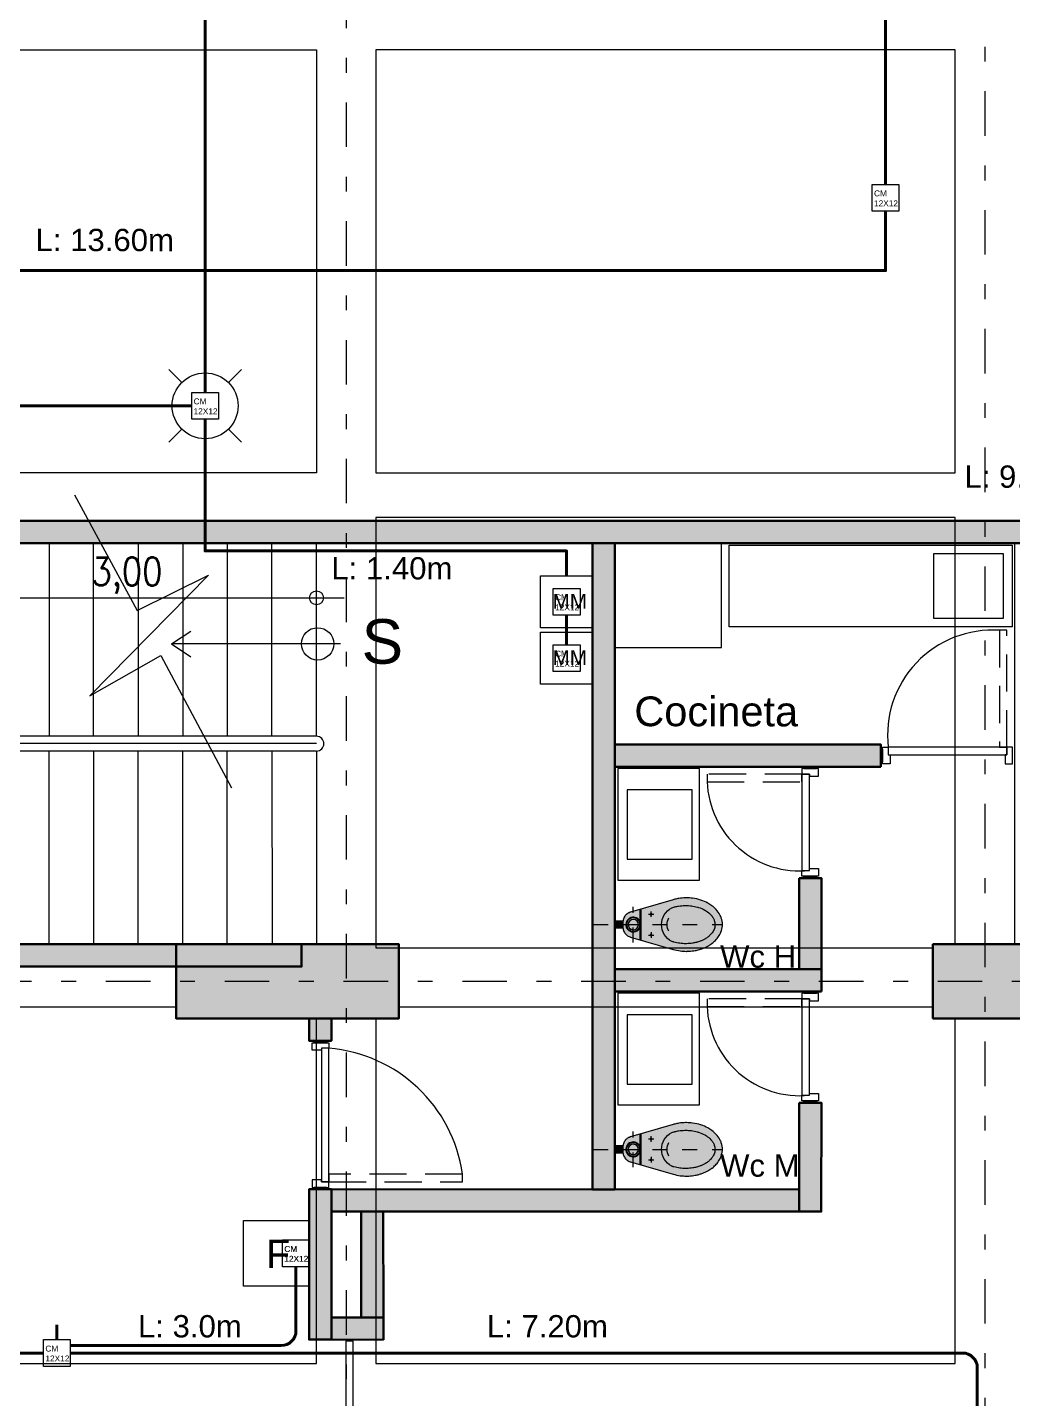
# Model space of a CAD drawing. Header units: millimetres. Extents: x 3781 to 4924, y 1639 to 1721.
# Drawn here: x 4250.82 to 4257.45, y 1655.72 to 1664.95 of the extents above; entities that cross this region are included whole.
import ezdxf
from ezdxf.enums import TextEntityAlignment as Align

# ---------------------------------------------------------------- set-up
doc = ezdxf.new("R2010")
doc.units = ezdxf.units.MM
for name, pattern in [('CENTER', [0.7, 0.3, -0.2, 0, -0.2]), ('DASHED2', [9.524999999999995, 6.349999999999998, -3.174999999999998]), ('HIDDEN', [0.375, 0.25, -0.125]), ('HIDDEN2', [0.1875, 0.125, -0.0625]), ('LLUVIAS', [10, 4, -2, 4])]:
    doc.linetypes.add(name, pattern=pattern)
doc.layers.get('Defpoints').update_dxf_attribs({"color": 255})
for name, color, linetype in [('1amobla', 2, 'Continuous'), ('A-DIM-125', 8, 'Continuous'), ('A-HATCH CONCRETO', 8, 'Continuous'), ('AMOBLAMIENTO', 1, 'Continuous'), ('AREA PARQUEO', 51, 'Continuous'), ('AS_GL DETECCION_MEZANINE', 7, 'Continuous'), ('AS_GL DETECCION_PISO 1', 7, 'Continuous'), ('AS_GL DETECCION_PISO 2', 7, 'Continuous'), ('E-P. MACIZA1', 2, 'HIDDEN2'), ('EJE-ESTRUCTURA', 1, 'CENTER'), ('F-2', 2, 'Continuous'), ('HACHTCOLUMNA', 250, 'Continuous'), ('JCA_HATCH 254', 252, 'Continuous'), ('LINEA-1', 1, 'Continuous'), ('MUEBLE', 1, 'Continuous'), ('PROYECCION', 1, 'DASHED2')]:
    doc.layers.add(name, color=color, linetype=linetype)
doc.layers.add('DIM-25', color=1, linetype='Continuous', plot=False)
for name, color, linetype, lineweight in [('Estructura', 6, 'Continuous', 40), ('Muro', 4, 'Continuous', 40), ('TEXTOS', 7, 'Continuous', 20), ('Vidrio', 2, 'Continuous', 30)]:
    doc.layers.add(name, color=color, linetype=linetype, lineweight=lineweight)
doc.styles.add('A-DIM', font='romans.shx', dxfattribs={"width": 0.85})
doc.styles.add('Arial_400', font='arial.ttf')
doc.styles.get("Standard").update_dxf_attribs({"font": 'arial.ttf'})
doc.dimstyles.new('A-DIM0125', dxfattribs={"dimscale": 125, "dimtxt": 0.0015, "dimasz": 0.0015, "dimexe": 0.0005, "dimexo": 0.0005, "dimgap": 0.0003, "dimtad": 1, "dimzin": 1, "dimtxsty": 'A-DIM', "dimblk": 'SMALL', "dimcen": 0.0015, "dimdle": 0.0015, "dimclrd": 256, "dimclre": 252, "dimclrt": 2, "dimazin": 0, "dimtfac": 1, "dimtmove": 2, "dimatfit": 3, "dimldrblk": 'OPEN90', "dimfxl": 1, "dimlwd": -1, "dimlwe": -1, "dimarcsym": 0})

# ---------------------------------------------------------------- blocks, each defined once
blk = doc.blocks.new('_Small')
at = {"color": 0, "linetype": 'ByBlock', "lineweight": -2}
blk.add_circle((0, 0), 0.25, dxfattribs=at)
blk = doc.blocks.new('*D120')
at = {"layer": 'A-DIM-125', "color": 252, "transparency": 16777216}
for p, q in [((4249.765915690115, 1660.953560359639), (4249.765915690115, 1661.173172919207)), ((4252.765915689231, 1660.241151332739), (4252.765915689231, 1661.173172919207))]:
    blk.add_line(p, q, dxfattribs=at)
at = {"layer": 'A-DIM-125', "transparency": 16777216}
blk.add_line((4249.578415690115, 1661.110672919207), (4252.953415689231, 1661.110672919207), dxfattribs=at)
at = {"layer": 'Defpoints', "color": 0, "transparency": 16777216}
for p in [(4252.765915689231, 1661.110672919207), (4249.765915690115, 1660.891060359639), (4252.765915689231, 1660.178651332739)]:
    blk.add_point(p, dxfattribs=at)
at = {"layer": 'A-DIM-125', "transparency": 16777216, "xscale": 0.1875, "yscale": 0.1875, "zscale": 0.1875, "rotation": 180}
blk.add_blockref('_Small', (4249.765915690115, 1661.110672919207), dxfattribs=at)
at = {"layer": 'A-DIM-125', "transparency": 16777216, "xscale": 0.1875, "yscale": 0.1875, "zscale": 0.1875}
blk.add_blockref('_Small', (4252.765915689231, 1661.110672919207), dxfattribs=at)
at = {"layer": 'A-DIM-125', "color": 2, "transparency": 16777216, "insert": (4251.490093178454, 1661.259780062064), "char_height": 0.1875, "attachment_point": 5, "style": 'A-DIM'}
blk.add_mtext('3,00', dxfattribs=at)
blk = doc.blocks.new('_Open90')
at = {"color": 0, "linetype": 'ByBlock', "lineweight": -2}
for p, q in [((-0.5, 0.5), (0, 0)), ((0, 0), (-1, 0)), ((0, 0), (-0.5, -0.5))]:
    blk.add_line(p, q, dxfattribs=at)
blk = doc.blocks.new('estructura etapa 3')
at = {"layer": 'HACHTCOLUMNA'}
h = blk.add_hatch(color=256, dxfattribs=at)
h.paths.add_polyline_path([(-91.65052479424082, -6658.123952498036), (-91.65052483163788, -6657.623952492478), (-92.34962468142191, -6657.623952492692), (-92.34962464402486, -6658.123952498251)])
h.paths.add_polyline_path([(-49.35360165399231, -6658.123953550201), (-49.35360165463851, -6657.623953544642), (-50.05450180622518, -6657.624073242631), (-50.05450180557898, -6658.124073248189)])
h.paths.add_polyline_path([(-56.05269290422109, -6658.123953548908), (-56.05269290486729, -6657.623953543349), (-56.75269290454423, -6657.624054381149), (-56.75269290389804, -6658.124054386707)])
h.paths.add_polyline_path([(-76.44963033445936, -6659.123953527316), (-76.94963033376087, -6659.123953525937), (-76.9496303338118, -6657.623953525355), (-76.44963033520833, -6657.623953526268)])
h.paths.add_polyline_path([(-83.94962466275808, -6659.123953526419), (-84.44962466205959, -6659.123953525041), (-84.44962466211052, -6657.623953524459), (-83.94962466350705, -6657.623953525372)])
h.paths.add_polyline_path([(-60.45199772839385, -6659.123953526823), (-60.95199772769581, -6659.123953525441), (-60.95199772774629, -6657.623953524859), (-60.45199772914327, -6657.623953525776)])
h.paths.add_polyline_path([(-67.94963033684814, -6659.123953523713), (-68.44963033614965, -6659.123953522334), (-68.44963033620058, -6657.623953521752), (-67.94963033759711, -6657.623953522665)])
h.paths.add_polyline_path([(-91.8500747383024, -6668.198768413866), (-91.85097488956569, -6667.598768198336), (-92.3500747393499, -6667.598781503685), (-92.34917458808638, -6668.198781719215)])
h.paths.add_polyline_path([(-49.35360165997224, -6668.198834775361), (-49.35360165969462, -6667.598834775361), (-49.85360166074236, -6667.598833612342), (-49.85360166101998, -6668.198833612343)])
h.paths.add_polyline_path([(-56.15447406834653, -6668.148833038669), (-56.15447406899273, -6667.648833033111), (-56.85356531954483, -6667.649075604333), (-56.85356531889863, -6668.149075609892)])
h.paths.add_polyline_path([(-59.95199772806779, -6667.648834198664), (-59.95199772878357, -6668.148834196337), (-61.45199772983131, -6668.148834197909), (-61.45199772876629, -6667.648834201169)])
h.paths.add_polyline_path([(-75.94963033499096, -6667.648834198664), (-75.94963033570673, -6668.148834196337), (-77.44963033675447, -6668.148834197915), (-77.44963033568945, -6667.648834201173)])
h.paths.add_polyline_path([(-68.9496303369873, -6667.648834196665), (-68.94963033537522, -6668.148834193871), (-67.44963033560805, -6668.148834194158), (-67.44963033675447, -6667.648834196951)])
h.paths.add_polyline_path([(-84.94963033851843, -6667.648834198664), (-84.9496303378022, -6668.148834196337), (-83.44963033675447, -6668.148834197913), (-83.44963033781994, -6667.648834201173)])
h.paths.add_polyline_path([(-91.85007473830262, -6676.198714255436), (-91.85007473830262, -6675.598714255436), (-92.34917458808661, -6675.598833980074), (-92.34917458808661, -6676.198833980075)])
h.paths.add_polyline_path([(-49.35360166367525, -6676.19883419188), (-49.35360166339763, -6675.598834191882), (-49.85360166444536, -6675.598834192097), (-49.85360166472299, -6676.198834192096)])
h.paths.add_polyline_path([(-56.15447406836017, -6676.148834216151), (-56.15447406900614, -6675.648834210593), (-56.75356531955811, -6675.64883419414), (-56.75356531891191, -6676.148834199698)])
h.paths.add_polyline_path([(-59.95199772438798, -6675.648834197268), (-59.95199772475451, -6676.148834194008), (-61.45199772603507, -6676.148834196047), (-61.45199772462081, -6675.648834197444)])
h.paths.add_polyline_path([(-75.94963033131114, -6675.648834197268), (-75.94963033167767, -6676.148834194008), (-77.44963033295824, -6676.14883419605), (-77.44963033154397, -6675.648834197447)])
h.paths.add_polyline_path([(-68.94963033179408, -6675.648834195734), (-68.94963033064766, -6676.148834194337), (-67.44963033076408, -6676.148834193225), (-67.44963033214333, -6675.648834194855)])
h.paths.add_polyline_path([(-84.94963034219415, -6675.648834197267), (-84.94963034182763, -6676.148834194008), (-83.44963034054706, -6676.14883419605), (-83.44963034196132, -6675.648834197447)])
h.paths.add_polyline_path([(-91.84714941676873, -6686.298775267753), (-91.85051282815846, -6685.698774462428), (-92.34961267794267, -6685.698773428964), (-92.34624926655272, -6686.298774234288)])
h.paths.add_polyline_path([(-49.35447406836727, -6686.298714517593), (-49.35360166807266, -6685.698714517594), (-49.85360166912039, -6685.698714501338), (-49.85447406941501, -6686.298714501339)])
h.paths.add_polyline_path([(-56.15447406836745, -6686.248834233877), (-56.15447406901365, -6685.748834228319), (-56.75356531956538, -6685.748834211868), (-56.75356531891919, -6686.248834217427)])
h.paths.add_polyline_path([(-59.95199772341482, -6685.748834215987), (-59.95199772366493, -6686.248834213194), (-61.45199772401418, -6686.248834215234), (-61.45199772283274, -6685.748834216163)])
h.paths.add_polyline_path([(-75.94963033033798, -6685.748834215987), (-75.94963033058809, -6686.248834213194), (-77.44963033093734, -6686.248834215237), (-77.4496303297559, -6685.748834216167)])
h.paths.add_polyline_path([(-68.94963033303281, -6685.748834214453), (-68.94963033130432, -6686.248834212125), (-67.44963033142074, -6686.248834210548), (-67.44963033279998, -6685.748834212411)])
h.paths.add_polyline_path([(-84.94963034316731, -6685.748834215987), (-84.9496303429172, -6686.248834213194), (-83.44963034256796, -6686.248834215237), (-83.44963034374939, -6685.748834216167)])
h.paths.add_polyline_path([(-49.35315161146889, -6694.294436561979), (-49.35360165463851, -6693.698920625079), (-49.8545017768505, -6693.698741702064), (-49.8540517336811, -6694.294257638963)])
h.paths.add_polyline_path([(-56.05360165399372, -6694.248831171114), (-56.05360165463969, -6693.748831165555), (-56.75269290582685, -6693.748781044401), (-56.75269290518088, -6694.24878104996)])
h.paths.add_polyline_path([(-91.65052481364307, -6694.248821470252), (-91.65052481428881, -6693.748821464693), (-92.34962466436525, -6693.748831164716), (-92.34962466371906, -6694.248831170275)])
h.paths.add_polyline_path([(-59.95199772487774, -6693.748833026099), (-59.95199772512831, -6694.248833023305), (-61.45199772547755, -6694.248833025344), (-61.45199772429567, -6693.748833026275)])
h.paths.add_polyline_path([(-75.94963032526482, -6693.748834201318), (-75.94963032586463, -6694.248834199689), (-77.44963032644671, -6694.248834200334), (-77.4496303251484, -6693.748834201268)])
h.paths.add_polyline_path([(-68.94963033087049, -6693.748834198155), (-68.94963032937437, -6694.248834196758), (-67.44963032937437, -6694.248834196578), (-67.44963032993917, -6693.748834197975)])
h.paths.add_polyline_path([(-84.94963034374939, -6693.748831169256), (-84.94963034314958, -6694.248831167626), (-83.4496303425675, -6694.248831168272), (-83.4496303438658, -6693.748831169205)])
h.paths.add_polyline_path([(-49.35776796243806, -6703.973684038515), (-49.35316311038366, -6703.373684038515), (-49.85404024317143, -6703.373987440974), (-49.8586450952256, -6703.973987440974)])
h.paths.add_polyline_path([(-56.05360165399395, -6703.923835747391), (-56.05360165463992, -6703.423835741832), (-56.75273400298954, -6703.424072574053), (-56.75273400234335, -6703.924072579612)])
h.paths.add_polyline_path([(-67.9496303576999, -6704.924075048131), (-67.94963035834837, -6703.424075044247), (-68.44963035939611, -6703.424075040889), (-68.44963035874764, -6704.924075044775)])
h.paths.add_polyline_path([(-91.65052481364307, -6703.92383574791), (-91.65052481428881, -6703.423835742351), (-92.34966752073262, -6703.423835738951), (-92.34966752008665, -6703.92383574451)])
h.paths.add_polyline_path([(-61.84720662715324, -6703.423835743541), (-60.34720663041378, -6703.423835744186), (-60.34720663062888, -6703.923835745234), (-61.84720662736879, -6703.923835744588)])
h.paths.add_polyline_path([(-83.94962464132084, -6704.92407504017), (-83.94962464196658, -6703.424075043429), (-84.44962464301432, -6703.424075043645), (-84.44962464236858, -6704.924075040384)])
h.paths.add_polyline_path([(-76.44963031215582, -6704.924075040624), (-76.44963031280156, -6703.424075043886), (-76.9496303138493, -6703.4240750441), (-76.94963031320356, -6704.924075040841)])
h.paths.add_polyline_path([(-49.35360165399231, -6711.948833174153), (-49.35360165463851, -6711.448833168596), (-50.05360165568629, -6711.44883308894), (-50.0536016550401, -6711.948833094499)])
h.paths.add_polyline_path([(-55.95360165399381, -6711.948833094221), (-55.95360165464001, -6711.448833088664), (-56.65360165568779, -6711.448833088879), (-56.6536016550416, -6711.948833094438)])
h.paths.add_polyline_path([(-91.6496246626715, -6711.948833076518), (-91.6496246633177, -6711.448833070961), (-92.3496246643657, -6711.44883197644), (-92.34962466371951, -6711.948831981999)])
h.paths.add_polyline_path([(-60.951997710299, -6711.948833015158), (-60.95200339290193, -6709.548833076966), (-60.45200339185419, -6709.548833077181), (-60.45199770925126, -6711.948833015374)])
h.paths.add_polyline_path([(-68.44963032069029, -6709.548833077413), (-68.44963031985947, -6711.948833015374), (-67.94963031997611, -6711.948833017021), (-67.94963032092335, -6709.548833076733)])
h.paths.add_polyline_path([(-76.94963031061309, -6709.548833077415), (-76.94963030978226, -6711.948833015374), (-76.44963030989868, -6711.948833017022), (-76.44963031084592, -6709.548833076734)])
h.paths.add_polyline_path([(-83.94962465720198, -6709.548833077073), (-83.94962465803303, -6711.948833013726), (-84.44962465791662, -6711.948833015374), (-84.44962465696915, -6709.548833076393)])
at = {"layer": 'EJE-ESTRUCTURA'}
for p, q in [((-56.40360165451614, -6655.279212803549), (-56.40360168208451, -6714.839146025753)), ((-60.70200336861387, -6655.354214752224), (-60.70200339473047, -6714.914148188363)), ((-60.7019977284466, -6655.354214753336), (-60.7019977560152, -6714.91414797554)), ((-93.5201722163896, -6703.673835743373), (-46.50152233027245, -6703.673835745166))]:
    blk.add_line(p, q, dxfattribs=at)
at = {"layer": 'Estructura'}
for points in [[(-61.84720662715324, -6703.423835743541), (-60.34720663041378, -6703.423835744186), (-60.34720663062888, -6703.923835745234), (-61.84720662736879, -6703.923835744588)], [(-56.05360165399395, -6703.923835762774), (-56.05360165463992, -6703.423835757215), (-56.75269290392623, -6703.42383575743), (-56.75269290328049, -6703.923835762988)]]:
    blk.add_lwpolyline(points, close=True, dxfattribs=at)
blk = doc.blocks.new('INODORO')
at = {"layer": 'AMOBLAMIENTO'}
h = blk.add_hatch(color=255, dxfattribs=at)
edge = h.paths.add_edge_path()
edge.add_line((0.167138879916763, 0.3874542567732533), (0.0841340761049431, 0.1014604439486232))
edge.add_arc((0.0166338178486854, 0.1199999999093961), 0.0700000000000085, 269.9999996867988, 344.64191253289164, ccw=False)
edge.add_line((0.0166338174658449, 0.0499999999087777), (-0.0166338174676777, 0.0500000000906038))
edge.add_arc((-0.016633817085733, 0.1200000000917498), 0.0699999999999481, 195.3580868407373, 269.99999968683017, ccw=False)
edge.add_line((-0.08413407554513701, 0.1014604448682803), (-0.1671388762304913, 0.3874542586008414))
edge.add_arc((0.1445241762276623, 0.4779091156929099), 0.3245241738887575, 179.9999996868257, 196.1844647994607, ccw=False)
edge.add_arc((0.1445241762258433, 0.4779091156929099), 0.3245241738885062, 162.8823672647612, 179.9999996868052, ccw=False)
edge.add_arc((0.0735606987828419, 0.4997642400489898), 0.2502714864526803, 143.3683697551233, 162.8823672647904, ccw=False)
edge.add_arc((0.0285611388035818, 0.5332224222456718), 0.1941964442831833, 119.1220158624026, 143.3683697551146, ccw=False)
edge.add_arc((2.9203875e-09, 0.5844902877188362), 0.1355097122808655, 89.99999968678691, 119.12201586236091, ccw=False)
edge.add_arc((2.9203875e-09, 0.5844902877179265), 0.1355097122805724, 60.877983511279126, 89.9999996868533, ccw=False)
edge.add_arc((-0.0285611335220324, 0.5332224225594473), 0.1941964442830499, 36.63162961851879, 60.87798351123172, ccw=False)
edge.add_arc((-0.0735606938687283, 0.4997642408529829), 0.2502714864527536, 17.117632108836688, 36.631629618503325, ccw=False)
edge.add_arc((-0.1445241715509269, 0.4779091172708834), 0.3245241738884838, -3.131308972115221e-07, 17.117632108913824, ccw=False)
edge.add_arc((-0.1445241715500174, 0.4779091172695189), 0.3245241738885833, 343.81552050504206, 359.9999996868814, ccw=False)
blk.add_hatch(color=255, dxfattribs=at).paths.add_polyline_path([(0.0249999999987267, 0.0500000000006367), (-0.0250000000005457, 0.0500000000020009), (-0.0250000000014552, 0), (0.0249999999996362, 4.547e-13)])
at = {"layer": 'AMOBLAMIENTO', "extrusion": (-1.5566525472e-06, -4.4737095447e-06, 0.9999999999887814)}
for p, q in [((-0.0512779855508256, 0.2400000002935485, 13.501742092681), (-0.0887220123605062, 0.2400000004986396, 13.50174203439367)), ((-0.0699999990584388, 0.2212779869937549, 13.50174197978049), (-0.069999998852893, 0.2587220138016164, 13.50174214729419)), ((0.0512779876389118, 0.2399999997337545, 13.50174225232502), (0.0887220144476828, 0.2399999995291182, 13.50174231061236)), ((0.0700000009418886, 0.2212779862279603, 13.50174219771184), (0.0700000011456155, 0.2587220130349124, 13.50174236522554)), ((0.1029590844498784, 0.169999999450738, 13.50174201961486), (-0.1029590831250857, 0.1700000005789661, 13.50174169907182)), ((-0.0237486835449659, 0.1640000001457338, 13.50174179553264), (-0.1013111289695416, 0.1640000005691036, 13.50174167479486)), ((0.1013111302281118, 0.1639999994617938, 13.50174199020731), (0.0237486848026833, 0.1639999998856183, 13.50174186946954))]:
    blk.add_line(p, q, dxfattribs=at)
at = {"layer": 'AMOBLAMIENTO', "extrusion": (-1.5566525472e-06, -4.4737095447e-06, 0.9999999999887814), "flags": 128}
for points, elevation in [([(0.1671388799180908, 0.3874542567674592), (0.0841340761063266, 0.1014604439433082, -0.0167011858539135), (0.0827460431519839, 0.0969962248799978, -0.0228064528630514), (0.0803759648998266, 0.0910701072474405, -0.0218209622997338), (0.0776118789034668, 0.0856244843505995, -0.0347514792471935), (0.0722630478320732, 0.0775101332194199, -0.0365712911506086), (0.065478668989913, 0.0698583952563556, -0.0439883392274098), (0.055953944524454, 0.0620868957062605, -0.0521847935260016), (0.0431115439781712, 0.0552008485319434, -0.0824963867723115), (0.0207382643283103, 0.0501204355199821, -0.0146682033006329), (0.016633817465493, 0.049999999907792), (-0.0166338174681699, 0.0500000000892362, -0.083908947042246), (-0.0396378349518565, 0.0538878592796746, -0.0986986279768356), (-0.0632296782828643, 0.0677618366508902, -0.0824963867874234), (-0.0776167863289649, 0.0856331925254456, -0.0521847935286534), (-0.0834107733392284, 0.0990038548847728, -0.0091466910465832), (-0.0841340755424673, 0.1014604448637169), (-0.1671388762315909, 0.3874542585969077, -0.0384382318810308), (-0.1773120912419022, 0.436227508481503, -0.0322098651645196), (-0.179999997662262, 0.4779091174592618, -0.0043562944650778), (-0.1799507307570857, 0.4835636869435682, -0.0347539822823099), (-0.1760397497963983, 0.5284532426546146, -0.0218184611944585), (-0.1704152023055578, 0.5561978587393114, -0.0137793666262375), (-0.1656243812009251, 0.573427761838207, -0.0090242503766358), (-0.1628101955625901, 0.5820115332269507, -0.0228039516042641), (-0.1543373170048916, 0.6031968815550527, -0.0218209623747577), (-0.1444549128022155, 0.6226666811719203, -0.0315147983743547), (-0.1272792173413599, 0.6490932225697252, -0.0032331399943346), (-0.1257677262995335, 0.6510988845571141, -0.0365712911242686), (-0.1069463219407443, 0.6723266531382831, -0.0439883392046276), (-0.0805225559546658, 0.693886688675776, -0.0220501206487333), (-0.0659486565789375, 0.7028695782688371, -0.0301025395815668), (-0.05125606195865599, 0.7099322979612929, -0.0824963867841922), (-0.0079446084483641, 0.7197669127161005, -0.0146663661885284), (3.6587572e-09, 0.719999999991422, -0.0839082790123927), (0.0445320610557226, 0.7124737941473592, -0.0433837691539921), (0.0659486637128932, 0.7028695775453342, -0.0550790149373282), (0.1007063471003309, 0.6781437026464371, -0.0508149280683712), (0.1272792238852709, 0.6490932211777436, -0.0315497034242814), (0.1444720595537028, 0.6226362692529773, -0.0521855455748661), (0.1651875980231962, 0.5748313444857477, -0.0014683863351956), (0.1656243869217695, 0.5734277600260388, -0.0425164554927479), (0.1773120686760742, 0.5195909348136257, -0.0322100287174995), (0.1800000023387562, 0.4779091154888416, -0.0043571310662072), (0.1799507165077342, 0.4722534601760911, -0.0347522301866887), (0.1760399391368104, 0.4273661615002933, -0.0218196117753596), (0.1704151328853481, 0.3996200761491883, -0.0097069137479181), (0.167138857705388, 0.3874541802362085)], 13.50184572046907), ([(2.10209143665e-05, 0.6700604028757108, 0.0146663662201114), (-0.0049980160714407, 0.6699131491592321, 0.0824963867754862), (-0.0323601810299641, 0.6637000962787579, 0.0447953269140428), (-0.0459570889083387, 0.6566657190582808, 0.0073747332536994), (-0.0496328151280998, 0.6542484947989952, 0.0439883391764525), (-0.0699262428530629, 0.6376904075384654, 0.0365712911168267), (-0.0843810639122695, 0.6213875009867291, 0.0188768098917693), (-0.0908717233557279, 0.6121897254497327, 0.015864262478818), (-0.0979042313401942, 0.6005909817039088, 0.0218209623995093), (-0.1063467931616888, 0.5839578847887129, 0.0228039516112901), (-0.11358519381172, 0.5658591904561657, 0.0179099563173766), (-0.1180962050232618, 0.5512265233249379, 0.0048944974453076), (-0.1195818378695009, 0.5454905562712559, 0.0218184611920648), (-0.124827357386251, 0.5196155991474912, 0.0347539822809637), (-0.1284747844892388, 0.477751068541692, 0.0043562944693063), (-0.1285207313875723, 0.4724775501558188, 0.0322098651650438), (-0.126013958070092, 0.4336047886186073, 0.0336196500379373), (-0.1180962058839448, 0.3937285768771058, 0.0103533777945605), (-0.1156160600690441, 0.3852294822167833, 0.0084883444845169), (-0.1133215334037229, 0.3783427035490652)], 13.50174109866126), ([(0.1133635720422624, 0.3783427023080597, 0.0009349440113181), (0.1136277496650072, 0.3790973919334771, 0.0179081190670982), (0.1181382446900456, 0.3937285755838043, 0.0048942608912736), (0.1196238084346395, 0.3994642646617991, 0.0218196117238312), (0.1248695692754063, 0.4253405920407407, 0.0347522301599872), (0.1285168065081305, 0.4672030177138213, 0.0043571310470062), (0.1285627710560046, 0.4724775487488305, 0.032210028726899), (0.1260559723300845, 0.5113505064617754, 0.0336194864654326), (0.1181382455515812, 0.5512265220270888, 0.0103527910675619), (0.1156582502073494, 0.5597251381185752, 0.0521855455776311), (0.0979609155770011, 0.6005650010045886, 0.0158991415559226), (0.0909137645516698, 0.6121897244565649, 0.0665105114334335), (0.0651759842235907, 0.6421578962907079, 0.0403733848146336), (0.0459991305885239, 0.6566657185562396, 0.0580937513201958), (0.0281543067209428, 0.6653056955411218, 0.0839082790044594), (2.10209143665e-05, 0.6700604028757108)], 13.50174109866127)]:
    blk.add_lwpolyline(points, format="xyb", dxfattribs=dict(at, elevation=elevation))
at = {"layer": 'AMOBLAMIENTO', "linetype": 'HIDDEN', "ltscale": 0.25, "extrusion": (-1.5566525472e-06, -4.4737095447e-06, 0.9999999999887814), "elevation": 13.50174109866126}
for points in [[(2.10175234599e-05, -0.1499395971131048), (2.10215969494e-05, 0.7200604028791215)], [(-0.1199789826137919, 0.1200604028850315), (0.1200210176653818, 0.1200604028813935)]]:
    blk.add_lwpolyline(points, dxfattribs=at)
at = {"layer": 'AMOBLAMIENTO', "extrusion": (-1.5566525472e-06, -4.4737095447e-06, 0.9999999999887814), "elevation": 13.50174109866127}
blk.add_lwpolyline([(0.0250210175254287, 0.0500604028859863), (-0.0249789824728811, 0.0500604028855315), (-0.0249789824750483, 6.04028866683e-05), (0.025021017524171, 6.04028866683e-05)], close=True, dxfattribs=at)
at = {"layer": 'AMOBLAMIENTO', "extrusion": (-1.556652547174008e-06, -4.473709544709044e-06, 0.9999999999887812)}
blk.add_ellipse((2.1245228e-09, 0.438210434820121, 13.50174305923893), major_axis=(0.1210894758802731, -0.0421337682255033), ratio=0.9999999999887806, start_param=3.962815268545562, end_param=6.131667520141916, dxfattribs=at)
at = {"layer": 'AMOBLAMIENTO', "extrusion": (-1.556652547168421e-06, -4.473709544710988e-06, 0.9999999999887813)}
blk.add_ellipse((2.1245228e-09, 0.438210434820121, 13.50174305923893), major_axis=(0.08626053019274069, -0.0300148395202315), ratio=0.9999999999887816, start_param=4.528682651413999, end_param=5.565800137270519, dxfattribs=at)
at = {"layer": 'AMOBLAMIENTO', "extrusion": (-1.556652547069511e-06, -4.473709544810609e-06, 0.9999999999887813)}
for centre in [(-0.0699999989565754, 0.2400000003976856, 13.50174206353734), (0.07000000104375201, 0.2399999996282531, 13.50174228146869)]:
    blk.add_ellipse(centre, major_axis=(0.0056667529156613, -0.0019717787378508), ratio=0.9999999999887814, dxfattribs=at)
at = {"layer": 'AMOBLAMIENTO', "extrusion": (-1.556652547155208e-06, -4.473709544715585e-06, 0.9999999999887815)}
blk.add_ellipse((3.881837e-10, 0.120000000015807, 13.50174163565786), major_axis=(0.0472229409644698, -0.0164314894835613), ratio=0.9999999999887814, dxfattribs=at)
at = {"layer": 'AMOBLAMIENTO', "extrusion": (-1.556652547174209e-06, -4.473709544708974e-06, 0.9999999999887813)}
blk.add_ellipse((3.881837e-10, 0.120000000015807, 13.50174163565786), major_axis=(0.0425006468680414, -0.014788340535414), ratio=0.9999999999887812, dxfattribs=at)
at = {"layer": 'AMOBLAMIENTO', "extrusion": (-1.556652547156365e-06, -4.473709544715183e-06, 0.9999999999887816)}
blk.add_ellipse((3.881837e-10, 0.120000000015807, 13.50174163565786), major_axis=(0.0330560586750786, -0.011502042638485), ratio=0.9999999999887814, dxfattribs=at)
blk = doc.blocks.new('AS_Strobe-CEILING')
at = {"color": 0, "linetype": 'Continuous', "lineweight": 15}
for p, q in [((-0.1045183946631046, 0.1045183946630917), (-0.1630253188779474, 0.1630253188779301)), ((0.1045183946631046, 0.1045183946630917), (0.1630253188779474, 0.1630253188779301)), ((-0.1045183946631046, -0.1045183946630917), (-0.1630253188779474, -0.1630253188779301)), ((0.1045183946631046, -0.1045183946630917), (0.1630253188779474, -0.1630253188779301))]:
    blk.add_line(p, q, dxfattribs=at)
blk.add_ellipse((0, 0), major_axis=(0.1478113312500268, 0), ratio=0.999999999999868, dxfattribs=at)
blk = doc.blocks.new('AS_Manual Pull Station _Addressable_')
at = {"color": 0, "linetype": 'Continuous', "lineweight": 15}
for p, q in [((-0.1553862822076203, 0.1503553885763041), (0.1402363802923812, 0.1503553885763041)), ((-0.1553862822076203, -0.1452672739236975), (-0.1553862822076203, 0.1503553885763041)), ((0.1402363802923812, 0.1503553885763041), (0.1402363802923812, -0.1452672739236975)), ((0.1402363802923812, -0.1452672739236975), (-0.1553862822076203, -0.1452672739236975))]:
    blk.add_line(p, q, dxfattribs=at)
at = {"color": 0, "linetype": 'Continuous', "lineweight": 15, "style": 'Arial_400'}
blk.add_text('F', height=0.127, dxfattribs=at).set_placement((0, 0), align=Align.MIDDLE_CENTER)
blk = doc.blocks.new('Caja metalica de 12')
at = {"layer": '1amobla', "linetype": 'Continuous', "ltscale": 0.3}
blk.add_lwpolyline([(-1069.691067340418, -2855.356517794578), (-1069.511067340418, -2855.356517794578), (-1069.511067340418, -2855.536517794578), (-1069.691067340418, -2855.536517794578), (-1069.691067340418, -2855.356517794578)], dxfattribs=at)
at = {"layer": '1amobla', "color": 7, "linetype": 'Continuous', "ltscale": 0.3, "insert": (-1069.678574188772, -2855.396843407825), "char_height": 0.04, "width": 0.07915712532667385, "attachment_point": 1}
blk.add_mtext('CM 12X12', dxfattribs=at)

msp = doc.modelspace()

# ---------------------------------------------------------------- hatches: boundary and pattern name
at = {"layer": 'A-HATCH CONCRETO', "ltscale": 0.03}
h = msp.add_hatch(color=256, dxfattribs=at)
h.dxf.hatch_style = 1
h.paths.add_polyline_path([(4252.866342342029, 1658.27788323133), (4252.716317102846, 1658.27788323133), (4252.716248395712, 1658.127355193138), (4252.866273634894, 1658.127355193138)])
at = {"layer": 'JCA_HATCH 254', "linetype": 'Continuous', "ltscale": 0.3, "true_color": 0x636466, "transparency": 33554687}
h = msp.add_hatch(color=251, dxfattribs=at)
h.dxf.hatch_style = 1
h.paths.add_polyline_path([(4264.164646960409, 1661.628472890243), (4242.879381872931, 1661.628577290147), (4242.87938186829, 1661.478573088695), (4264.164646955769, 1661.478468688674)])
h = msp.add_hatch(color=251, dxfattribs=at)
h.dxf.hatch_style = 1
h.paths.add_polyline_path([(4254.625070287423, 1657.126781625157), (4254.625078241511, 1661.478469402181), (4254.775127343377, 1661.478469402181), (4254.775119276151, 1657.126781309781)])
h = msp.add_hatch(color=251, dxfattribs=at)
h.dxf.hatch_style = 1
h.paths.add_polyline_path([(4256.564624670606, 1659.973716351257), (4254.775134369916, 1659.973666058555), (4254.775134369916, 1660.123715160421), (4256.564624985981, 1660.123765339984)])
h = msp.add_hatch(color=251, dxfattribs=at)
h.dxf.hatch_style = 1
h.paths.add_polyline_path([(4256.014675374835, 1659.223715273717), (4256.014595596635, 1658.609950629113), (4256.164644698501, 1658.609950629113), (4256.164724476701, 1659.223715273717)])
h = msp.add_hatch(color=251, dxfattribs=at)
h.dxf.hatch_style = 1
h.paths.add_polyline_path([(4252.666274967264, 1658.77755722431), (4248.169579851377, 1658.777477961172), (4248.169579846735, 1658.62747375972), (4252.666274962623, 1658.627553022741)])
h = msp.add_hatch(color=251, dxfattribs=at)
h.dxf.hatch_style = 1
h.paths.add_polyline_path([(4256.164649817551, 1658.459905799741), (4254.775103189815, 1658.459828655795), (4254.775103189815, 1658.609877757661), (4256.164650132926, 1658.609954788468)])
h = msp.add_hatch(color=251, dxfattribs=at)
h.dxf.hatch_style = 1
h.paths.add_polyline_path([(4256.014596747013, 1657.709901634356), (4256.014564377798, 1656.97660592889), (4256.164613479664, 1656.97660592889), (4256.164645848879, 1657.709901634356)])
h = msp.add_hatch(color=251, dxfattribs=at)
h.dxf.hatch_style = 1
h.paths.add_polyline_path([(4252.8663423424, 1656.114467949783), (4252.716317103217, 1656.114467949783), (4252.716248395712, 1657.127355192665), (4252.866273634894, 1657.127355192665)])
h = msp.add_hatch(color=251, dxfattribs=at)
h.dxf.hatch_style = 1
h.paths.add_polyline_path([(4256.0145745564, 1656.97660592888), (4256.0145745564, 1657.126631168063), (4252.866278723099, 1657.12735741238), (4252.866278723099, 1656.977332173197)])
h = msp.add_hatch(color=251, dxfattribs=at)
h.dxf.hatch_style = 1
h.paths.add_polyline_path([(4253.21624839676, 1656.263942897192), (4253.066223157577, 1656.263942897192), (4253.066066825185, 1656.977251795619), (4253.216092064367, 1656.977251795619)])
h = msp.add_hatch(color=251, dxfattribs=at)
h.dxf.hatch_style = 1
h.paths.add_polyline_path([(4253.21624839676, 1656.11391765801), (4253.21624839676, 1656.263942897192), (4252.8663423424, 1656.264493188965), (4252.8663423424, 1656.114467949783)])

# ---------------------------------------------------------------- linework, layer by layer
at = {"layer": '1amobla', "color": 7, "linetype": 'Continuous', "ltscale": 0.3, "true_color": 0xffffff}
for points in [[(4251.926254063136, 1662.494464154289), (4252.106254063136, 1662.494464154289), (4252.106254063136, 1662.314464154289), (4251.926254063136, 1662.314464154289), (4251.926254063136, 1662.494464154289)], [(4251.926254063136, 1662.494464154328), (4252.106254063136, 1662.494464154328), (4252.106254063136, 1662.314464154328), (4251.926254063136, 1662.314464154328), (4251.926254063136, 1662.494464154328)], [(4256.164703398624, 1659.973705111676), (4256.56462467058, 1659.973704271114), (4256.564620462679, 1660.123765339858), (4254.775134369916, 1660.123765339858), (4254.775127341396, 1661.477400829589), (4257.464651578763, 1661.477413568451), (4257.464601032754, 1658.77788318864), (4256.915558884688, 1658.77788318793), (4256.915558884841, 1658.277883213398), (4257.614650134619, 1658.277883214301), (4257.614704044696, 1661.477413568451), (4264.164646946449, 1661.477412566043), (4264.166251761214, 1658.827944770439), (4263.814211545442, 1658.827731535413), (4263.814574970894, 1658.227734544758), (4264.164646449117, 1658.227734491183), (4264.164646451409, 1650.752885887615), (4262.574302787822, 1650.752857714312), (4262.574302787822, 1651.125890948065), (4262.424233971156, 1651.125890948065)], [(4254.360116021347, 1661.17447763022), (4254.540116021347, 1661.17447763022), (4254.540116021347, 1660.99447763022), (4254.360116021347, 1660.99447763022), (4254.360116021347, 1661.17447763022)], [(4254.360116021347, 1661.174477630259), (4254.540116021347, 1661.174477630259), (4254.540116021347, 1660.994477630259), (4254.360116021347, 1660.994477630259), (4254.360116021347, 1661.174477630259)], [(4254.360116021347, 1660.79447763022), (4254.540116021347, 1660.79447763022), (4254.540116021347, 1660.61447763022), (4254.360116021347, 1660.61447763022), (4254.360116021347, 1660.79447763022)], [(4254.360116021347, 1660.794477630259), (4254.540116021347, 1660.794477630259), (4254.540116021347, 1660.614477630259), (4254.360116021347, 1660.614477630259), (4254.360116021347, 1660.794477630259)], [(4256.164649817551, 1658.459905799741), (4256.164724476701, 1659.223715273717)], [(4252.716248395712, 1658.127355193138), (4252.716248395712, 1658.27788323133), (4251.821045161245, 1658.277883231715), (4251.821038997896, 1658.627538123809), (4250.12019695217, 1658.62750814315)], [(4252.966248397754, 1656.114310829094), (4253.21624839676, 1656.11391765801), (4253.216447549334, 1656.97725139676), (4256.164613502411, 1656.977121258513), (4256.164645848879, 1657.709901634356)], [(4252.716248395712, 1657.127355192665), (4252.716248395712, 1656.114467949783), (4252.966254036684, 1656.114310820226)], [(4252.536248395712, 1656.785900613664), (4252.716248395712, 1656.785900613664), (4252.716248395712, 1656.605900613663), (4252.536248395712, 1656.605900613663), (4252.536248395712, 1656.785900613664)], [(4252.538054901648, 1656.785900613625), (4252.718054901648, 1656.785900613625), (4252.718054901648, 1656.605900613624), (4252.538054901648, 1656.605900613624), (4252.538054901648, 1656.785900613625)], [(4252.538054901648, 1656.785900613625), (4252.718054901648, 1656.785900613625), (4252.718054901648, 1656.605900613624), (4252.538054901648, 1656.605900613624), (4252.538054901648, 1656.785900613625)], [(4250.928621224945, 1656.114464157139), (4251.108621224945, 1656.114464157139), (4251.108621224945, 1655.934464157139), (4250.928621224945, 1655.934464157139), (4250.928621224945, 1656.114464157139)], [(4250.928621224945, 1656.114464157139), (4251.108621224945, 1656.114464157139), (4251.108621224945, 1655.934464157139), (4250.928621224945, 1655.934464157139), (4250.928621224945, 1656.114464157139)], [(4250.928621224945, 1656.114464157178), (4251.108621224945, 1656.114464157178), (4251.108621224945, 1655.934464157178), (4250.928621224945, 1655.934464157178), (4250.928621224945, 1656.114464157178)]]:
    msp.add_lwpolyline(points, dxfattribs=at)
at = {"layer": '1amobla', "color": 6, "linetype": 'Continuous', "ltscale": 0.3}
for points in [[(4254.275116021347, 1661.25947763022), (4254.625116021347, 1661.25947763022), (4254.625116021347, 1660.90947763022), (4254.275116021347, 1660.90947763022), (4254.275116021347, 1661.25947763022)], [(4254.275116021347, 1660.87947763022), (4254.625116021347, 1660.87947763022), (4254.625116021347, 1660.52947763022), (4254.275116021347, 1660.52947763022), (4254.275116021347, 1660.87947763022)]]:
    msp.add_lwpolyline(points, dxfattribs=at)
at = {"layer": 'AMOBLAMIENTO'}
for points in [[(4255.492738188006, 1660.777400840881), (4255.492738188006, 1661.477400840881), (4254.775127341396, 1661.477400840881), (4254.775127341396, 1660.777400840881)], [(4257.450379523456, 1660.915103908129), (4255.543178582495, 1660.915104020461), (4255.543178593463, 1661.464891766763), (4257.450379533959, 1661.464891653034)], [(4257.389542167581, 1661.408908851948), (4257.38954216297, 1660.971086709215), (4256.922491911419, 1660.97108671454), (4256.922491913934, 1661.408908855293)]]:
    msp.add_lwpolyline(points, close=True, dxfattribs=at)
at = {"layer": 'AMOBLAMIENTO', "elevation": 7.165158066868571e-08}
for points in [[(4254.794961900756, 1659.961576026904), (4254.794962013088, 1659.209909325572), (4255.34474975939, 1659.20990933654), (4255.344749645661, 1659.961576037407)], [(4255.294554464363, 1659.816916771317), (4254.85673232163, 1659.816916766705), (4254.856732326954, 1659.349866515154), (4255.294554467708, 1659.34986651767)], [(4254.794930720655, 1658.447738624145), (4254.794930832986, 1657.696071922812), (4255.344718579288, 1657.696071933781), (4255.34471846556, 1658.447738634648)], [(4255.294523284261, 1658.303079368557), (4254.856701141529, 1658.303079363945), (4254.856701146853, 1657.836029112394), (4255.294523287606, 1657.836029114911)]]:
    msp.add_lwpolyline(points, close=True, dxfattribs=at)
at = {"layer": 'AREA PARQUEO', "color": 2}
for p, q in [((4250.965915691396, 1661.478469395563), (4250.965915689548, 1660.17865132831)), ((4251.26591569062, 1660.178651327724), (4251.265915691908, 1661.478469396699)), ((4251.565915691839, 1661.478469395978), (4251.565915691111, 1660.178651327142)), ((4251.865915696309, 1661.478469395252), (4251.865915693564, 1660.178651326555)), ((4252.165915691931, 1661.478469395459), (4252.165915691316, 1660.17865132597)), ((4252.465915690149, 1660.178651325388), (4252.465915690719, 1661.478625304213)), ((4252.765915689231, 1660.178651332507), (4252.76591568895, 1661.478469402181)), ((4252.765915689231, 1660.178651332507), (4249.765915692724, 1660.178651330183)), ((4252.765915691439, 1660.128651333625), (4249.765915692719, 1660.128651330602)), ((4252.765915690973, 1660.078651333811), (4249.765915692719, 1660.078651330556)), ((4250.965915690233, 1658.778833264606), (4250.9659156895, 1660.078651331858)), ((4251.265915690573, 1660.078651332182), (4251.265915690745, 1658.778833263206)), ((4251.565915690675, 1658.778833263674), (4251.565915691064, 1660.07865133251)), ((4251.865915695145, 1658.778833264138), (4251.865915693516, 1660.078651332834)), ((4252.165915690768, 1658.778833263672), (4252.165915691269, 1660.07865133316)), ((4252.465915690102, 1660.078651333488), (4252.466738346104, 1658.777562835114)), ((4252.765915689185, 1660.078651341516), (4252.765915687787, 1658.778833271843))]:
    msp.add_line(p, q, dxfattribs=at)
msp.add_arc((4252.765915691042, 1660.128651341331), 0.0499999999227718, 270.0000000333505, 90.00000003329842, dxfattribs=at)
at = {"layer": 'AS_GL DETECCION_PISO 2', "color": 5, "linetype": 'Continuous', "lineweight": 50}
for p, q in [((4256.596697208028, 1663.895277238179), (4256.596697208028, 1696.103329568663)), ((4256.596697208028, 1663.895277238179), (4256.596697208028, 1678.762838751214)), ((4252.016254063135, 1671.662886495769), (4252.016254063135, 1662.494464154289)), ((4239.640995039989, 1662.404464154289), (4251.926254063136, 1662.404464154289)), ((4252.01625069878, 1661.62853247566), (4252.016254063135, 1662.314464154289)), ((4254.450116021347, 1660.79447763022), (4254.450116021347, 1660.99447763022)), ((4251.018621224945, 1656.114464157139), (4251.018621224945, 1656.214464157139)), ((4248.320994054217, 1656.024464158302), (4250.928621224945, 1656.024464157139))]:
    msp.add_line(p, q, dxfattribs=at)
for points in [[(4245.807064748569, 1661.808562930457), (4245.807064748569, 1663.315277238178), (4256.596697208028, 1663.315277238178), (4256.596697208028, 1663.715277238178)], [(4252.01625504891, 1661.627408178959), (4252.01625504891, 1661.427408178959), (4254.450116021347, 1661.427408178959), (4254.450116021347, 1661.25947763022)]]:
    msp.add_lwpolyline(points, dxfattribs=at)
for points in [[(4251.108621224945, 1656.074464157139), (4252.528054901648, 1656.074464157139, 0.4142135623674343), (4252.628054901648, 1656.174464157139), (4252.628054901648, 1656.605900613624)], [(4257.214650110538, 1654.114464154289), (4257.214650110538, 1655.924464154289, 0.4142135540262596), (4257.114650110539, 1656.024464157139), (4251.108621224945, 1656.024464157139)]]:
    msp.add_lwpolyline(points, format="xyb", dxfattribs=at)
at = {"layer": 'DIM-25'}
for centre, radius, start, end in [((4257.317727119313, 1660.186529465459), 0.7071476345095095, 86.31175411674403, 186.6442475532107), ((4256.019835326788, 1659.895590054837), 0.6244758460739013, 182.1367362206014, 275.8976142331849), ((4256.019756698965, 1658.381776415477), 0.6244758460739013, 182.1367362206014, 275.8976142331849), ((4252.770966452645, 1657.093265898875), 0.9865195178776007, 7.894489231053329, 85.43142808867037)]:
    msp.add_arc(centre, radius, start, end, dxfattribs=at)
at = {"layer": 'E-P. MACIZA1', "color": 7, "linetype": 'LLUVIAS', "ltscale": 3, "true_color": 0xffffff}
for points in [[(4245.668621470909, 1661.952885175021), (4245.668621470909, 1664.802885175021), (4252.766254079364, 1664.802885175021), (4252.766254079364, 1661.952885175021)], [(4257.064650194261, 1664.802887812436), (4253.166254079363, 1664.802887812436), (4253.166254079363, 1661.952885175021), (4257.064650194261, 1661.952885175021)], [(4253.166254079363, 1658.752883248168), (4256.914650155455, 1658.752883248168), (4256.914650155455, 1658.777883227559), (4257.064650224251, 1658.777883227815), (4257.064650194261, 1661.652885175021), (4253.166254079363, 1661.652885175021)], [(4252.766254085202, 1655.952883248168), (4252.766254085202, 1658.278715190555), (4251.821021286904, 1658.278715190555), (4251.821021286904, 1658.352883248168), (4250.117726974157, 1658.352883248168), (4250.117726974157, 1655.952883248168)], [(4257.064650148968, 1655.952883248168), (4257.064650137768, 1658.277883227815), (4256.914650155455, 1658.277883227559), (4256.914650155455, 1658.352883248168), (4253.321021283645, 1658.352883248168), (4253.321021283645, 1658.278715190555), (4253.166254085202, 1658.278715190555), (4253.166254085202, 1655.952883248168)]]:
    msp.add_lwpolyline(points, close=True, dxfattribs=at)
at = {"layer": 'F-2'}
for points in [[(4256.564624669806, 1660.092033413202), (4256.577300726746, 1660.092033413208), (4256.577300726552, 1660.004888536494), (4256.564624669844, 1660.004888536489)], [(4256.628004951263, 1660.054005243807), (4256.628004952222, 1659.992212479693), (4256.577300726324, 1659.992212480136), (4256.577300726741, 1660.104709469217), (4256.615328895233, 1660.104709469118), (4256.615328895255, 1660.054005243918), (4256.628004951263, 1660.054005243807)], [(4257.401244388847, 1660.054005244916), (4257.401244388408, 1659.992212481151), (4257.451948612908, 1659.992212480824), (4257.45194861286, 1660.104709470952), (4257.413920444834, 1660.10470947047), (4257.413920443924, 1660.054005244805), (4257.401244388847, 1660.054005244916)], [(4256.0459727622, 1659.973715273717), (4256.045972761041, 1659.961039217707), (4256.133117637872, 1659.961039217279), (4256.133117638914, 1659.973715272823)], [(4256.084000919029, 1659.910334992758), (4256.145793682794, 1659.910334992318), (4256.145793683121, 1659.961039216819), (4256.033296692993, 1659.961039216771), (4256.033296693475, 1659.923011048745), (4256.08400091914, 1659.923011047835), (4256.084000919029, 1659.910334992758)], [(4256.084000919062, 1659.910334992758), (4256.145793682826, 1659.910334992318), (4256.145793683154, 1659.961039216819), (4256.033296693025, 1659.961039216771), (4256.033296693508, 1659.923011048745), (4256.084000919172, 1659.923011047835), (4256.084000919062, 1659.910334992758)], [(4256.08400092017, 1659.287095555174), (4256.145793684284, 1659.287095556132), (4256.145793683841, 1659.236391330235), (4256.033296694761, 1659.236391330651), (4256.03329669486, 1659.274419499143), (4256.084000920059, 1659.274419499165), (4256.08400092017, 1659.287095555174)], [(4256.045972750775, 1659.223715273717), (4256.04597275077, 1659.236391330657), (4256.133117627483, 1659.236391330462), (4256.133117627489, 1659.223715273755)], [(4256.083922291206, 1658.396521353397), (4256.145715054971, 1658.396521352958), (4256.145715055299, 1658.447225577459), (4256.03321806517, 1658.447225577411), (4256.033218065652, 1658.409197409384), (4256.083922291317, 1658.409197408475), (4256.083922291206, 1658.396521353397)], [(4256.08392229124, 1658.396521353397), (4256.145715055005, 1658.396521352958), (4256.145715055332, 1658.447225577459), (4256.033218065204, 1658.447225577411), (4256.033218065686, 1658.409197409384), (4256.083922291351, 1658.409197408475), (4256.08392229124, 1658.396521353397)], [(4256.045894134379, 1658.459901634356), (4256.04589413322, 1658.447225578347), (4256.13303901005, 1658.447225577919), (4256.133039011092, 1658.459901633462)], [(4252.836868795505, 1658.127355192726), (4252.836868795387, 1658.114679136252), (4252.749723920187, 1658.114679135788), (4252.749723918908, 1658.127355192029)], [(4252.798840626539, 1658.063974910359), (4252.737047863822, 1658.063974909435), (4252.737047862664, 1658.114679134867), (4252.849544853259, 1658.114679135319), (4252.849544852788, 1658.076650966361), (4252.798840627822, 1658.076650966834), (4252.798840626539, 1658.063974910359)], [(4256.083922292348, 1657.773281915814), (4256.145715056462, 1657.773281916772), (4256.14571505602, 1657.722577690874), (4256.033218066939, 1657.722577691291), (4256.033218067038, 1657.760605859783), (4256.083922292237, 1657.760605859805), (4256.083922292348, 1657.773281915814)], [(4256.045894122954, 1657.709901634356), (4256.045894122948, 1657.722577691296), (4256.133038999662, 1657.722577691102), (4256.133038999667, 1657.709901634395)], [(4252.798840631957, 1657.19073547411), (4252.737047868192, 1657.190735474117), (4252.737047867953, 1657.140031248219), (4252.849544858198, 1657.140031249136), (4252.849544857854, 1657.178059418094), (4252.798840633237, 1657.178059418101), (4252.798840631957, 1657.19073547411)], [(4252.836868800791, 1657.127355192198), (4252.836868801374, 1657.140031250069), (4252.749723924428, 1657.140031248674), (4252.749723924427, 1657.127355192665)]]:
    msp.add_lwpolyline(points, dxfattribs=at)
for points in [[(4257.413920443924, 1660.054005244805), (4257.413920444834, 1660.10470947047), (4256.615328895233, 1660.104709471176), (4256.615328895255, 1660.054005245977)], [(4256.084000919172, 1659.923011047835), (4256.033296693508, 1659.923011048745), (4256.033296692802, 1659.274419499143), (4256.084000918001, 1659.274419499165)], [(4256.083922291351, 1658.409197408475), (4256.033218065686, 1658.409197409384), (4256.033218064979, 1657.760605859783), (4256.083922290179, 1657.760605859805)], [(4252.798840633237, 1657.178059418101), (4252.849544857854, 1657.178059418094), (4252.849544859595, 1658.076650967229), (4252.798840634629, 1658.076650967702)]]:
    msp.add_lwpolyline(points, close=True, dxfattribs=at)
at = {"layer": 'LINEA-1'}
msp.add_lwpolyline([(4251.136024234592, 1661.80374019892), (4251.558076421266, 1661.025225787321), (4252.038770563078, 1661.263824721898), (4251.240247343354, 1660.449781060779), (4251.719226695501, 1660.722642406616), (4252.194021831611, 1659.831144589579)], dxfattribs=at)
at = {"layer": 'MUEBLE', "color": 1, "linetype": 'HIDDEN'}
for points in [[(4257.363216218936, 1660.104709470142), (4257.413920444834, 1660.104709470396), (4257.413920444135, 1660.892212480765), (4257.363216219635, 1660.892212481209)], [(4256.033296693836, 1659.872306822847), (4256.033296693581, 1659.923011048745), (4255.395793683212, 1659.923011048046), (4255.395793682768, 1659.872306823545)], [(4256.033218066013, 1658.358493183487), (4256.033218065759, 1658.409197409384), (4255.395715055391, 1658.409197408686), (4255.395715054947, 1658.358493184185)], [(4252.849544858093, 1657.228763642827), (4252.849544857854, 1657.178059418094), (4253.748136407339, 1657.178059416353), (4253.748136407928, 1657.228763641552)]]:
    msp.add_lwpolyline(points, close=True, dxfattribs=at)
at = {"layer": 'Muro'}
for points in [[(4264.164646960409, 1661.628472890243), (4242.879381872931, 1661.628577290147), (4242.87938186829, 1661.478573088695), (4264.164646955769, 1661.478468688674)], [(4254.625070287423, 1657.126781625157), (4254.625078241511, 1661.478469402181), (4254.775127343377, 1661.478469402181), (4254.775119276151, 1657.126781309781)], [(4256.564624670606, 1659.973716351257), (4254.775134369916, 1659.973666058555), (4254.775134369916, 1660.123715160421), (4256.564624985981, 1660.123765339984)], [(4256.014675374835, 1659.223715273717), (4256.014595596635, 1658.609950629113), (4256.164644698501, 1658.609950629113), (4256.164724476701, 1659.223715273717)], [(4252.666274967264, 1658.77755722431), (4248.169579851377, 1658.777477961172), (4248.169579846735, 1658.62747375972), (4252.666274962623, 1658.627553022741)], [(4256.164649817551, 1658.459905799741), (4254.775103189815, 1658.459828655795), (4254.775103189815, 1658.609877757661), (4256.164650132926, 1658.609954788468)], [(4252.866342342029, 1658.27788323133), (4252.716317102846, 1658.27788323133), (4252.716248395712, 1658.127355193138), (4252.866273634894, 1658.127355193138)], [(4256.014596747013, 1657.709901634356), (4256.014564377798, 1656.97660592889), (4256.164613479664, 1656.97660592889), (4256.164645848879, 1657.709901634356)], [(4252.8663423424, 1656.114467949783), (4252.716317103217, 1656.114467949783), (4252.716248395712, 1657.127355192665), (4252.866273634894, 1657.127355192665)], [(4256.0145745564, 1656.97660592888), (4256.0145745564, 1657.126631168063), (4252.866278723099, 1657.12735741238), (4252.866278723099, 1656.977332173197)], [(4253.21624839676, 1656.263942897192), (4253.066223157577, 1656.263942897192), (4253.066066825185, 1656.977251795619), (4253.216092064367, 1656.977251795619)], [(4253.21624839676, 1656.11391765801), (4253.21624839676, 1656.263942897192), (4252.8663423424, 1656.264493188965), (4252.8663423424, 1656.114467949783)]]:
    msp.add_lwpolyline(points, close=True, dxfattribs=at)
at = {"layer": 'PROYECCION', "ltscale": 3}
msp.add_lwpolyline([(4252.962624041774, 1654.343706662396), (4253.012624042984, 1654.343706663119), (4253.012634022165, 1656.103107385401), (4252.962634023283, 1656.10310738561)], close=True, dxfattribs=at)
at = {"layer": 'TEXTOS'}
for points in [[(4252.928187119251, 1660.800734142765), (4251.791012516684, 1660.800734139969), (4251.920744120237, 1660.887174916911)], [(4252.928187121928, 1660.800734139505), (4251.791012516684, 1660.800734139969), (4251.920744120116, 1660.714293362565)]]:
    msp.add_lwpolyline(points, dxfattribs=at)
msp.add_circle((4252.773754816838, 1660.800734136875), 0.1088799229861706, dxfattribs=at)

# ---------------------------------------------------------------- block references
at = {"layer": '1amobla', "color": 7, "linetype": 'Continuous', "true_color": 0xffffff}
for p in [(5326.197764548446, 4519.251795032756), (5321.617321403553, 4517.850981948906), (5324.051183361765, 4516.530995424837), (5324.051183361765, 4516.150995424838), (5322.22731573613, 4512.142418408242), (5320.619688565364, 4511.470981951756)]:
    msp.add_blockref('Caja metalica de 12', p, dxfattribs=at)
at = {"layer": 'AMOBLAMIENTO', "extrusion": (0, 0, -1), "zscale": -1, "rotation": 90.00001585775081}
for p in [(-4254.778945868084, 1658.909909489787, 13.50174109881273), (-4254.778914687982, 1657.396072087027, 13.50174109881273)]:
    msp.add_blockref('INODORO', p, dxfattribs=at)
at = {"layer": 'AS_GL DETECCION_MEZANINE', "color": 1, "linetype": 'Continuous', "xscale": 1.5, "yscale": 1.5, "zscale": 1.5}
msp.add_blockref('AS_Strobe-CEILING', (4252.016254063135, 1662.404464154289), dxfattribs=at)
at = {"layer": 'AS_GL DETECCION_PISO 1', "color": 6, "linetype": 'Continuous', "xscale": 1.5, "yscale": 1.5, "zscale": 1.5}
msp.add_blockref('AS_Manual Pull Station _Addressable_', (4252.50770033121, 1656.692084527635), dxfattribs=at)
at = {"layer": 'Vidrio'}
msp.add_blockref('estructura etapa 3', (4313.668251788614, 8362.201718976386), dxfattribs=at)

# ---------------------------------------------------------------- texts
at = {"layer": '1amobla', "color": 7, "linetype": 'Continuous', "ltscale": 0.3, "true_color": 0xffffff, "char_height": 0.04, "width": 0.07915712532667385, "attachment_point": 1}
for insert in [(4251.938747214782, 1662.454138541043), (4254.372609172993, 1661.134152016974), (4254.372609172993, 1660.754152016973), (4252.550548053294, 1656.745575000378), (4252.550548053294, 1656.745575000378), (4250.941114376591, 1656.074138543892), (4250.941114376591, 1656.074138543892)]:
    msp.add_mtext('CM 12X12', dxfattribs=dict(at, insert=insert))
at = {"layer": '1amobla', "color": 6, "linetype": 'Continuous', "ltscale": 0.3, "char_height": 0.1, "width": 0.07915712532667385, "attachment_point": 1}
for insert in [(4254.35497405838, 1661.137710132961), (4254.35497405838, 1660.757710132961)]:
    msp.add_mtext('MM', dxfattribs=dict(at, insert=insert))
at = {"layer": 'TEXTOS'}
for s, height, rotation, p in [('L: 13.60m', 0.15, 359.9331414428377, (4250.874783947615, 1663.44671548688)), ('L: 9.40m', 0.15, 359.9331414428377, (4257.127800644656, 1661.852779279534)), ('L: 1.40m', 0.15, 359.9331414428377, (4252.865944165172, 1661.23553881974)), ('S', 0.3, 359.9331414428116, (4253.069786227423, 1660.667438942405)), ('Cocineta', 0.2, 359.9331414428377, (4254.905594567247, 1660.246542287904, 7.165158066868571e-08)), ('Wc H', 0.15, 359.9331414428377, (4255.483010962518, 1658.620112859721, 7.165158066868571e-08)), ('Wc M', 0.15, 359.9331414428377, (4255.483010962518, 1657.212353271566, 7.165158066868571e-08)), ('L: 3.0m', 0.15, 359.9331414428377, (4251.564381077348, 1656.130175848195)), ('L: 7.20m', 0.15, 359.9331414428377, (4253.912675011969, 1656.130175848195))]:
    msp.add_text(s, height=height, rotation=rotation, dxfattribs=at).set_placement(p)

# ---------------------------------------------------------------- dimensions: what is measured, and where the dimension line sits
at = {"layer": 'A-DIM-125'}
dim = msp.add_linear_dim(base=(4252.765915689231, 1661.110672919207), p1=(4249.765915690115, 1660.891060359639), p2=(4252.765915689231, 1660.178651332739), angle=180, dimstyle='A-DIM0125', dxfattribs=at)
dim.commit()
dim.dimension.update_dxf_attribs({"geometry": '*D120', "text_midpoint": (4251.490093178454, 1661.259780062064), "dimtype": 160})

doc.saveas('drawing.dxf')
